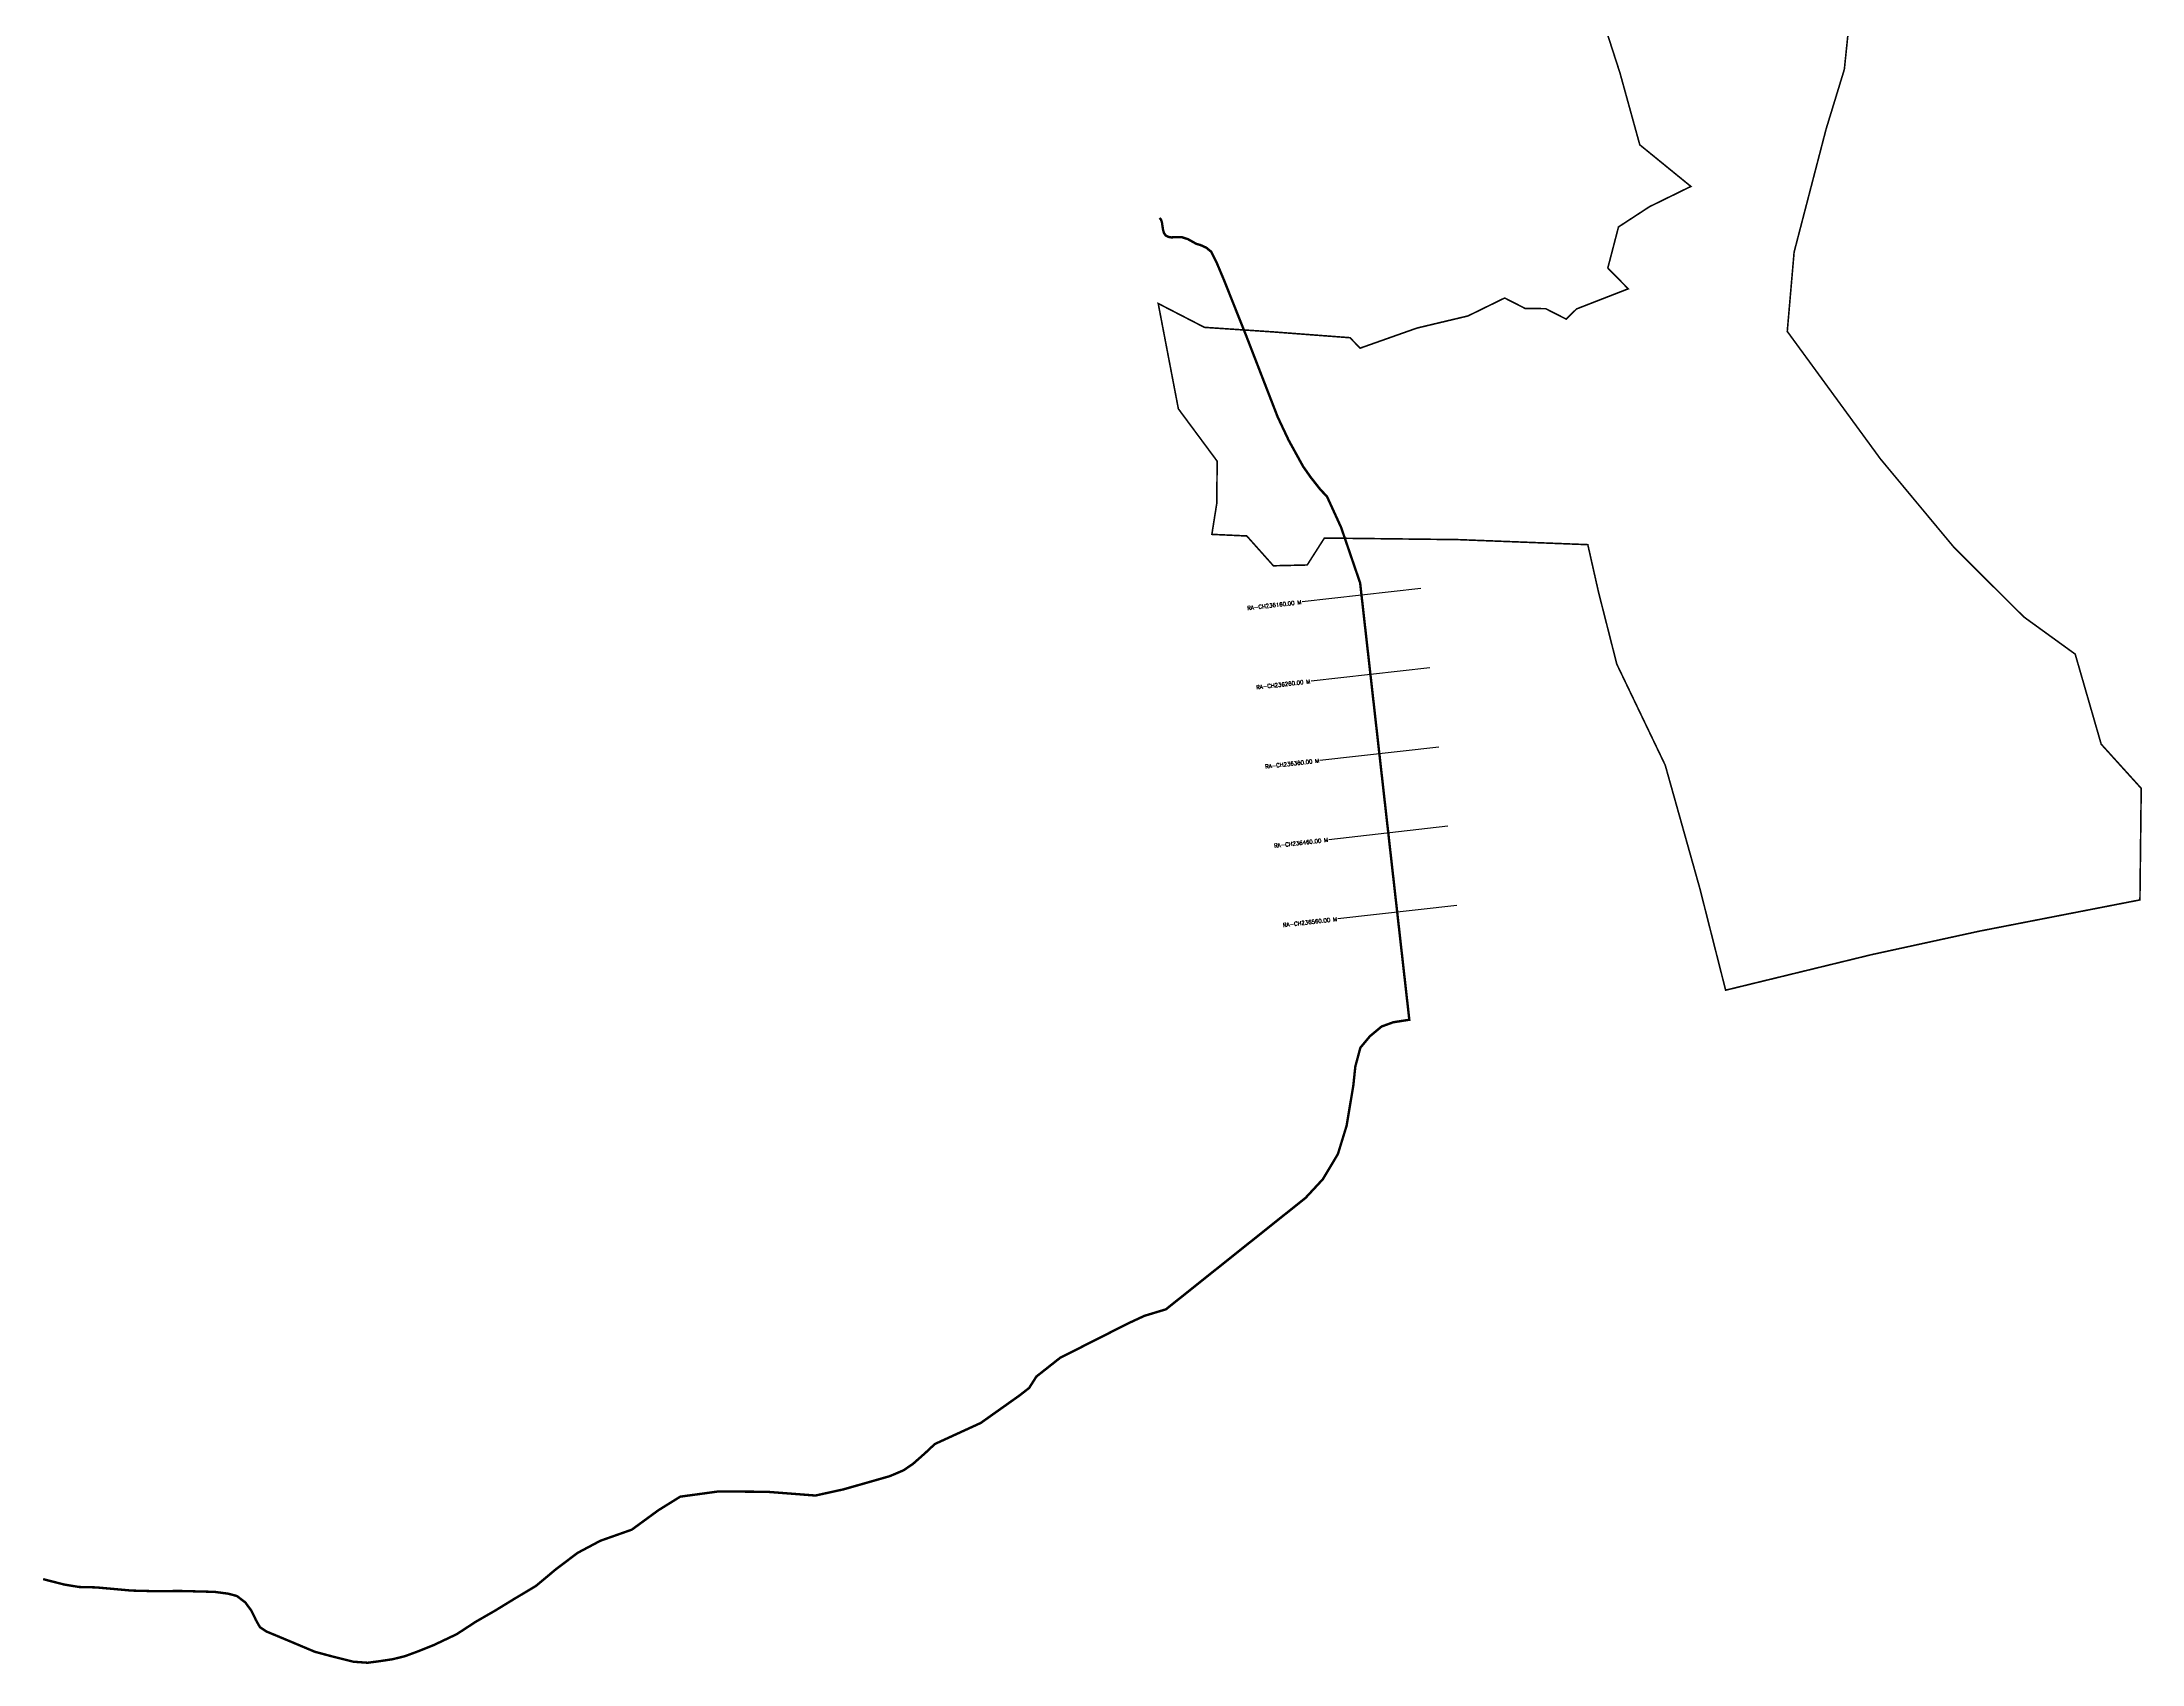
# Model space of a CAD drawing. Header units: metres. Extents: x 279576 to 282211, y 2049960 to 2054480.
# Drawn here: x 279576 to 282211, y 2049960 to 2051994 of the extents above; entities that cross this region are included whole.
import ezdxf
from ezdxf.enums import TextEntityAlignment as Align

# ---------------------------------------------------------------- set-up
doc = ezdxf.new("R2010")
doc.units = ezdxf.units.M
doc.header["$MEASUREMENT"] = 0
for name, color, linetype in [('CS', 134, 'Continuous'), ('CSMark', 6, 'Continuous'), ('NATURALLY PROTECTED', 3, 'Continuous'), ('VILLAGE BOUNDRY', 10, 'Continuous')]:
    doc.layers.add(name, color=color, linetype=linetype)
doc.styles.get("Standard").update_dxf_attribs({"font": 'simplex.shx'})

msp = doc.modelspace()

# ---------------------------------------------------------------- linework, layer by layer
at = {"layer": 'CS'}
for p, q in [((281306.1, 2051308.9), (281157, 2051292.1)), ((281317.3, 2051209.5), (281168.2, 2051192.7)), ((281328.5, 2051110.1), (281179.4, 2051093.3)), ((281339.7, 2051010.8), (281190.6, 2050994)), ((281350.9, 2050911.4), (281201.8, 2050894.6))]:
    msp.add_line(p, q, dxfattribs=at)
at = {"layer": 'NATURALLY PROTECTED', "const_width": 3, "flags": 128}
msp.add_lwpolyline([(280978.1, 2051773.6), (280979.9, 2051771.7), (280981.1, 2051768.6), (280982, 2051762.5), (280982.6, 2051758.7), (280983.6, 2051755.2), (280985.7, 2051751.8), (280989.2, 2051749.9), (280993.2, 2051749.3), (280999.2, 2051749.7), (281005.8, 2051749.7), (281013.8, 2051747.1), (281024.3, 2051741.2), (281029.8, 2051739.6), (281036.8, 2051736.4), (281042.9, 2051731.4), (281049.6, 2051718.2), (281058.9, 2051696.1), (281087.6, 2051624.1), (281126.3, 2051524.3), (281140, 2051495.2), (281158.3, 2051462), (281167.5, 2051448.9), (281179.9, 2051433.1), (281188.2, 2051424.4), (281206, 2051385.5), (281229.8, 2051316), (281291.5, 2050768.2), (281271.5, 2050765.1), (281256.8, 2050759.8), (281242.1, 2050747.6), (281230.1, 2050733.2), (281223.8, 2050709.7), (281221.2, 2050685.3), (281212.8, 2050635.2), (281201.9, 2050599.8), (281183, 2050568.2), (281161.3, 2050544.8), (280986.2, 2050405.1), (280959.1, 2050396.9), (280938.7, 2050387.4), (280853.5, 2050344.3), (280823.7, 2050320.8), (280814.6, 2050306.5), (280803, 2050297.4), (280753.9, 2050262.6), (280696.3, 2050236.2), (280684.7, 2050225.3), (280668.9, 2050211.3), (280657, 2050203.2), (280639.8, 2050195.9), (280581.6, 2050179.3), (280546.5, 2050171.6), (280485.6, 2050176.3), (280424.7, 2050176.7), (280377, 2050170.2), (280349.6, 2050153.2), (280316.2, 2050128.8), (280276.8, 2050114.9), (280248.2, 2050099.7), (280220.8, 2050079), (280195.9, 2050058.2), (280168.1, 2050041.6), (280145.1, 2050027.5), (280120.6, 2050013.4), (280096.5, 2049997.7), (280068, 2049984.2), (280049.1, 2049976.6), (280031.5, 2049970.1), (280016, 2049966.3), (280000.1, 2049963.9), (279984.8, 2049961.9), (279966.9, 2049963.2), (279941.6, 2049969.5), (279918.5, 2049975.7), (279897.6, 2049984.5), (279869.2, 2049996.4), (279858.2, 2050000.9), (279849.7, 2050006.5), (279844.7, 2050015.4), (279838.9, 2050027.3), (279831.3, 2050037.6), (279820.8, 2050045.6), (279810, 2050048.5), (279792.8, 2050050.8), (279750.2, 2050051.9), (279715.9, 2050051.7), (279688.6, 2050052.4), (279644.2, 2050056.4), (279622.9, 2050056.9), (279604.1, 2050060), (279580.6, 2050066), (279577.8, 2050066.8)], dxfattribs=at)
at = {"layer": 'VILLAGE BOUNDRY', "color": 6, "const_width": 2}
msp.add_lwpolyline([(281530.5, 2052033.6), (281555.6, 2051956), (281580.6, 2051865.4), (281644.7, 2051813.2), (281592.8, 2051787.8), (281553.9, 2051762.4), (281540.5, 2051710.9), (281566.1, 2051684.8), (281501.3, 2051659.6), (281488.3, 2051646.8), (281462.6, 2051659.9), (281436.8, 2051660.2), (281411.1, 2051673.3), (281365.1, 2051650.8), (281301.1, 2051635.6), (281229.8, 2051610.4), (281217.1, 2051623.5), (281120.3, 2051630.8), (281034.5, 2051636.5), (280976.5, 2051666.4), (281001.8, 2051534.3), (281050.5, 2051468.6), (281049.9, 2051415.3), (281043.8, 2051376.9), (281087.6, 2051374.9), (281121, 2051337.5), (281163.4, 2051338.5), (281185, 2051372.3), (281353, 2051370.3), (281515.4, 2051364), (281528.8, 2051304.6), (281551.8, 2051214.1), (281612.5, 2051087.5), (281655.9, 2050933), (281688.3, 2050805.3), (281871.1, 2050849.8), (282007, 2050879.4), (282208, 2050918.5), (282209.6, 2051058.4), (282159.4, 2051113.8), (282126.8, 2051226.7), (282062.3, 2051273.4), (281974.4, 2051361), (281882.4, 2051471.6), (281765.6, 2051631.4), (281774.2, 2051730.9), (281814.4, 2051885.4), (281837.2, 2051960), (281853.1, 2052113.8)], dxfattribs=at)

# ---------------------------------------------------------------- texts
at = {"layer": 'CSMark'}
for s, p in [('RA-CH236160.00 M', (281156, 2051292)), ('RA-CH236260.00 M', (281167.2, 2051192.6)), ('RA-CH236360.00 M', (281178.4, 2051093.2)), ('RA-CH236460.00 M', (281189.6, 2050993.9)), ('RA-CH236560.00 M', (281200.8, 2050894.5))]:
    msp.add_text(s, height=5, rotation=6.431, dxfattribs=at).set_placement(p, align=Align.MIDDLE_RIGHT)

doc.saveas('drawing.dxf')
